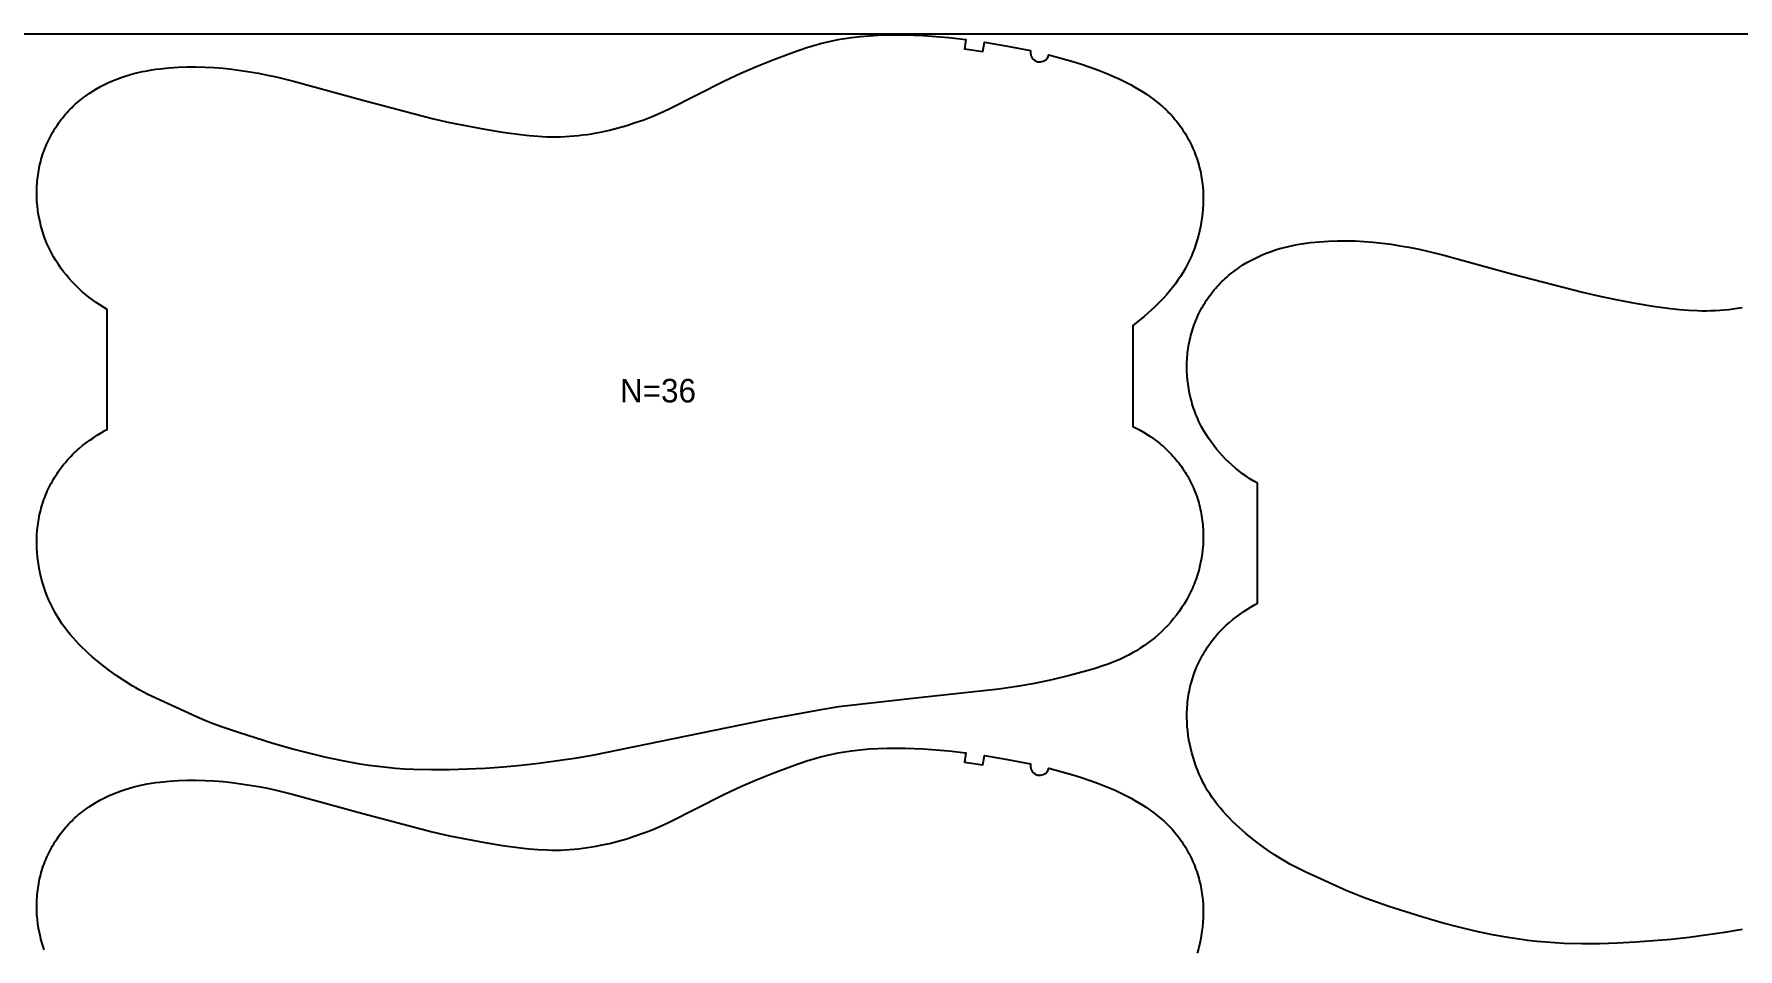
# Model space of a CAD drawing. Header units: inches. Extents: x 0 to 1972, y 0 to 1090.
# Drawn here: x 1230.7 to 1593.2, y 894.9 to 1089.6 of the extents above; entities that cross this region are included whole.
import ezdxf

# ---------------------------------------------------------------- set-up
doc = ezdxf.new("R2010")
doc.units = ezdxf.units.IN

msp = doc.modelspace()

# ---------------------------------------------------------------- linework, layer by layer
at = {"layer": '1'}
for points in [[(0.5, 0), (1971.9894, 0), (1971.9894, 1089.551), (0.5, 1089.551), (0.5, 0)], [(1442.7463, 1086.0576), (1442.703, 1085.4366), (1442.8529, 1084.8323), (1443.1812, 1084.3034), (1443.6563, 1083.9011), (1444.2321, 1083.6643), (1444.8528, 1083.6161), (1445.4583, 1083.7611), (1445.9898, 1084.0852), (1446.3959, 1084.5571), (1446.6372, 1085.131), (1449.207, 1084.4445), (1451.761, 1083.6997), (1453.5823, 1083.1277), (1455.3914, 1082.5186), (1457.1848, 1081.8665), (1458.959, 1081.1651), (1460.7105, 1080.4087), (1461.5764, 1080.0083), (1462.4349, 1079.5925), (1463.2856, 1079.1606), (1464.1279, 1078.7122), (1464.9612, 1078.2466), (1465.7849, 1077.7633), (1466.5984, 1077.2618), (1467.3998, 1076.7409), (1468.1872, 1076.1998), (1468.9588, 1075.6375), (1469.7125, 1075.0528), (1470.4466, 1074.4447), (1470.8056, 1074.1316), (1471.1589, 1073.8123), (1471.5064, 1073.4867), (1471.8477, 1073.1545), (1472.1827, 1072.8158), (1472.5112, 1072.4707), (1472.8332, 1072.1193), (1473.1485, 1071.7618), (1473.4571, 1071.3982), (1473.7589, 1071.0289), (1474.0539, 1070.6539), (1474.3419, 1070.2734), (1474.6228, 1069.8876), (1474.8966, 1069.4966), (1475.1632, 1069.1005), (1475.4225, 1068.6996), (1475.6745, 1068.294), (1475.9189, 1067.8838), (1476.1559, 1067.4692), (1476.3852, 1067.0503), (1476.6067, 1066.6274), (1476.8206, 1066.2005), (1477.0265, 1065.7699), (1477.2246, 1065.3356), (1477.4148, 1064.8978), (1477.5969, 1064.4566), (1477.7709, 1064.0123), (1477.9368, 1063.5649), (1478.0945, 1063.1146), (1478.244, 1062.6615), (1478.3851, 1062.2059), (1478.5178, 1061.7477), (1478.6421, 1061.2873), (1478.7579, 1060.8247), (1478.8651, 1060.3601), (1478.9637, 1059.8936), (1479.0537, 1059.4254), (1479.135, 1058.9556), (1479.2077, 1058.4844), (1479.272, 1058.0119), (1479.3279, 1057.5383), (1479.3754, 1057.0637), (1479.4458, 1056.1122), (1479.4836, 1055.1586), (1479.4894, 1054.2041), (1479.4638, 1053.2498), (1479.4074, 1052.297), (1479.3206, 1051.3468), (1479.204, 1050.3999), (1479.0579, 1049.4572), (1478.8829, 1048.5194), (1478.6792, 1047.5871), (1478.4475, 1046.6613), (1478.188, 1045.7425), (1477.9012, 1044.8316), (1477.5875, 1043.9294), (1477.247, 1043.037), (1476.8795, 1042.1554), (1476.4851, 1041.2859), (1476.0637, 1040.4297), (1475.6153, 1039.5878), (1475.1398, 1038.7615), (1474.6372, 1037.952), (1474.1078, 1037.16), (1473.5529, 1036.3856), (1472.9743, 1035.6282), (1472.3734, 1034.8876), (1471.7521, 1034.1632), (1471.1119, 1033.4549), (1470.4545, 1032.7621), (1469.7816, 1032.0845), (1469.0947, 1031.4217), (1468.3947, 1030.7731), (1467.6822, 1030.1384), (1466.9581, 1029.5169), (1465.4778, 1028.3118), (1464.4894, 1027.5579), (1464.4894, 1006.0135), (1465.0608, 1005.7397), (1465.9074, 1005.2998), (1466.7394, 1004.8321), (1467.5554, 1004.3366), (1468.354, 1003.8136), (1468.7463, 1003.5419), (1469.1339, 1003.2634), (1469.5164, 1002.9781), (1469.8937, 1002.686), (1470.2656, 1002.3873), (1470.632, 1002.0819), (1470.9928, 1001.7698), (1471.3476, 1001.4511), (1471.6964, 1001.1259), (1472.039, 1000.794), (1472.3752, 1000.4556), (1472.7049, 1000.1108), (1473.028, 999.7598), (1473.3444, 999.4026), (1473.6539, 999.0395), (1473.9564, 998.6705), (1474.2518, 998.2957), (1474.54, 997.9154), (1474.8209, 997.5297), (1475.0943, 997.1387), (1475.3601, 996.7425), (1475.6183, 996.3412), (1475.8686, 995.9351), (1476.111, 995.5242), (1476.3454, 995.1088), (1476.5716, 994.6888), (1476.7895, 994.2645), (1476.9991, 993.8361), (1477.2004, 993.4037), (1477.3933, 992.9674), (1477.5778, 992.5275), (1477.754, 992.0842), (1477.9217, 991.6376), (1478.081, 991.1878), (1478.2318, 990.7352), (1478.3742, 990.2797), (1478.508, 989.8217), (1478.6333, 989.3612), (1478.7501, 988.8986), (1478.8583, 988.4338), (1478.958, 987.9672), (1479.049, 987.4988), (1479.1314, 987.0289), (1479.2051, 986.5577), (1479.2704, 986.0851), (1479.327, 985.6115), (1479.3752, 985.1369), (1479.4149, 984.6615), (1479.4461, 984.1855), (1479.4689, 983.7089), (1479.4834, 983.232), (1479.4894, 982.7549), (1479.4766, 981.8005), (1479.4307, 980.847), (1479.3519, 979.8956), (1479.2406, 978.9474), (1479.0966, 978.0036), (1478.9202, 977.0656), (1478.7113, 976.1343), (1478.5947, 975.6717), (1478.4699, 975.2112), (1478.3371, 974.7531), (1478.1962, 974.2974), (1478.0472, 973.8444), (1477.8902, 973.3942), (1477.725, 972.9469), (1477.5518, 972.5027), (1477.3706, 972.0617), (1477.1814, 971.6241), (1476.9844, 971.1898), (1476.7797, 970.7592), (1476.3477, 969.9087), (1475.8864, 969.0735), (1475.3969, 968.2542), (1474.8801, 967.4516), (1474.3369, 966.6665), (1473.7685, 965.8995), (1473.1758, 965.1515), (1472.5594, 964.4229), (1471.9203, 963.7144), (1471.259, 963.0265), (1470.5764, 962.3599), (1469.8731, 961.715), (1469.1499, 961.0924), (1468.4076, 960.4927), (1467.6468, 959.9165), (1466.8686, 959.3639), (1466.0739, 958.8352), (1465.2636, 958.3307), (1464.4386, 957.8506), (1463.6001, 957.3951), (1462.7488, 956.9644), (1461.8858, 956.5588), (1461.0121, 956.1781), (1460.1287, 955.8204), (1459.2368, 955.4834), (1458.3376, 955.1649), (1456.5218, 954.5739), (1454.6906, 954.0292), (1451.0059, 953.0292), (1447.2956, 952.1378), (1443.5597, 951.3546), (1439.801, 950.6896), (1436.0237, 950.1458), (1418.9483, 948.2876), (1401.882, 946.348), (1398.1112, 945.7601), (1386.8452, 943.7117), (1349.4626, 935.9961), (1345.6968, 935.3744), (1338.1344, 934.3292), (1334.3416, 933.9016), (1330.5404, 933.5557), (1326.7327, 933.2896), (1322.9207, 933.0987), (1319.1054, 932.9841), (1315.288, 932.954), (1311.4723, 933.0389), (1309.5664, 933.135), (1307.6629, 933.2697), (1305.7626, 933.4436), (1303.8664, 933.6574), (1301.9751, 933.9114), (1300.089, 934.2029), (1296.3332, 934.8853), (1292.6, 935.6802), (1288.8883, 936.5702), (1285.8075, 937.3755), (1281.5272, 938.5904), (1274.2492, 940.8937), (1270.6393, 942.1378), (1268.8488, 942.7977), (1267.0726, 943.4932), (1265.3131, 944.2288), (1256.63, 948.1938), (1254.919, 949.0381), (1253.2338, 949.93), (1252.4036, 950.3985), (1251.5821, 950.8824), (1249.9647, 951.8938), (1248.3808, 952.9587), (1246.8297, 954.0721), (1245.3116, 955.2301), (1243.8313, 956.4352), (1243.1072, 957.0567), (1242.3948, 957.6914), (1241.6947, 958.34), (1241.0078, 959.0028), (1240.3349, 959.6804), (1239.6775, 960.3732), (1239.0373, 961.0815), (1238.416, 961.8059), (1237.8152, 962.5465), (1237.2365, 963.3039), (1236.6816, 964.0783), (1236.1522, 964.8703), (1235.6496, 965.6798), (1235.1742, 966.5061), (1234.7257, 967.348), (1234.3043, 968.2042), (1233.9099, 969.0737), (1233.5425, 969.9553), (1233.2019, 970.8477), (1232.8882, 971.7499), (1232.6015, 972.6608), (1232.342, 973.5796), (1232.1102, 974.5054), (1231.9065, 975.4377), (1231.7315, 976.3755), (1231.5854, 977.3182), (1231.4688, 978.2651), (1231.382, 979.2153), (1231.3256, 980.1681), (1231.3, 981.1224), (1231.3058, 982.0769), (1231.3436, 983.0305), (1231.414, 983.982), (1231.4615, 984.4566), (1231.5174, 984.9302), (1231.5817, 985.4027), (1231.6544, 985.8739), (1231.7358, 986.3437), (1231.8257, 986.8119), (1231.9243, 987.2784), (1232.0315, 987.743), (1232.1473, 988.2056), (1232.2716, 988.666), (1232.4043, 989.1242), (1232.5455, 989.5798), (1232.6949, 990.0329), (1232.8526, 990.4832), (1233.0185, 990.9306), (1233.1925, 991.3749), (1233.3747, 991.8161), (1233.5648, 992.2539), (1233.7629, 992.6882), (1233.9689, 993.1188), (1234.1827, 993.5457), (1234.4043, 993.9686), (1234.6336, 994.3875), (1234.8705, 994.8021), (1235.115, 995.2123), (1235.3669, 995.6179), (1235.6262, 996.0188), (1235.8928, 996.4149), (1236.1666, 996.8059), (1236.4475, 997.1917), (1236.7355, 997.5722), (1237.0305, 997.9472), (1237.3323, 998.3165), (1237.6409, 998.6801), (1237.9563, 999.0376), (1238.2782, 999.389), (1238.6067, 999.7341), (1238.9417, 1000.0728), (1239.283, 1000.405), (1239.6305, 1000.7306), (1239.9838, 1001.0499), (1240.3429, 1001.363), (1241.0769, 1001.9711), (1241.8306, 1002.5558), (1242.6022, 1003.1181), (1243.3897, 1003.6592), (1244.1911, 1004.1801), (1245.0045, 1004.6816), (1245.8282, 1005.1649), (1246.3, 1005.4285), (1246.3, 1030.9618), (1245.5259, 1031.4124), (1244.7156, 1031.9169), (1243.9208, 1032.4456), (1243.1426, 1032.9982), (1242.3818, 1033.5744), (1241.6395, 1034.1741), (1240.9163, 1034.7967), (1240.213, 1035.4416), (1239.5304, 1036.1082), (1238.8691, 1036.7961), (1238.23, 1037.5046), (1237.6137, 1038.2332), (1237.0209, 1038.9812), (1236.4525, 1039.7482), (1235.9094, 1040.5333), (1235.3925, 1041.3359), (1234.903, 1042.1552), (1234.4417, 1042.9904), (1234.0098, 1043.8409), (1233.8051, 1044.2715), (1233.608, 1044.7058), (1233.4189, 1045.1434), (1233.2376, 1045.5844), (1233.0644, 1046.0286), (1232.8992, 1046.4759), (1232.7422, 1046.9261), (1232.5932, 1047.3791), (1232.4523, 1047.8348), (1232.3195, 1048.2929), (1232.1948, 1048.7534), (1232.0781, 1049.216), (1231.8692, 1050.1473), (1231.6928, 1051.0853), (1231.5489, 1052.0291), (1231.4375, 1052.9773), (1231.3587, 1053.9287), (1231.3128, 1054.8822), (1231.3, 1055.8366), (1231.3061, 1056.3137), (1231.3205, 1056.7906), (1231.3433, 1057.2672), (1231.3745, 1057.7432), (1231.4142, 1058.2186), (1231.4624, 1058.6932), (1231.5191, 1059.1668), (1231.5843, 1059.6394), (1231.6581, 1060.1106), (1231.7405, 1060.5805), (1231.8315, 1061.0489), (1231.9311, 1061.5155), (1232.0393, 1061.9803), (1232.1561, 1062.4429), (1232.2814, 1062.9034), (1232.4152, 1063.3614), (1232.5576, 1063.8169), (1232.7084, 1064.2695), (1232.8677, 1064.7193), (1233.0354, 1065.1659), (1233.2116, 1065.6092), (1233.3961, 1066.0491), (1233.5891, 1066.4854), (1233.7903, 1066.9178), (1233.9999, 1067.3462), (1234.2178, 1067.7705), (1234.444, 1068.1905), (1234.6784, 1068.6059), (1234.9208, 1069.0168), (1235.1711, 1069.4229), (1235.4293, 1069.8241), (1235.6951, 1070.2204), (1235.9685, 1070.6114), (1236.2494, 1070.9971), (1236.5376, 1071.3774), (1236.833, 1071.7522), (1237.1355, 1072.1212), (1237.445, 1072.4843), (1237.7614, 1072.8415), (1238.0845, 1073.1925), (1238.4142, 1073.5373), (1238.7504, 1073.8757), (1239.093, 1074.2076), (1239.4418, 1074.5328), (1239.7967, 1074.8515), (1240.1574, 1075.1636), (1240.5238, 1075.469), (1240.8957, 1075.7677), (1241.2731, 1076.0598), (1241.6556, 1076.3451), (1242.0431, 1076.6236), (1242.4354, 1076.8953), (1243.2341, 1077.4183), (1244.05, 1077.9138), (1244.882, 1078.3815), (1245.7287, 1078.8214), (1246.5889, 1079.2337), (1247.4617, 1079.6186), (1248.346, 1079.9766), (1249.2407, 1080.3078), (1250.1448, 1080.6127), (1251.0572, 1080.8916), (1251.9769, 1081.1448), (1252.903, 1081.3727), (1253.8346, 1081.5765), (1254.7711, 1081.7574), (1255.7118, 1081.9169), (1256.6562, 1082.056), (1257.6035, 1082.1762), (1259.5042, 1082.3648), (1261.4092, 1082.4914), (1263.3165, 1082.5586), (1265.2246, 1082.5674), (1267.1318, 1082.5191), (1269.0368, 1082.4152), (1270.9388, 1082.2595), (1272.8367, 1082.0563), (1274.7299, 1081.81), (1276.6175, 1081.5242), (1278.4985, 1081.1989), (1280.3717, 1080.8333), (1282.2361, 1080.4269), (1285.939, 1079.5039), (1300.6666, 1075.4771), (1315.4332, 1071.5953), (1319.1564, 1070.754), (1322.8957, 1069.9874), (1326.6488, 1069.2922), (1330.4144, 1068.6709), (1334.1967, 1068.1581), (1336.0955, 1067.9565), (1337.9984, 1067.8034), (1339.9041, 1067.7095), (1340.8576, 1067.688), (1341.8112, 1067.6854), (1342.7647, 1067.7026), (1343.7179, 1067.7395), (1344.6703, 1067.7958), (1345.6215, 1067.8712), (1346.5712, 1067.9652), (1347.519, 1068.0774), (1348.4645, 1068.2076), (1349.4074, 1068.3553), (1350.3472, 1068.5202), (1351.2839, 1068.7017), (1353.1472, 1069.1129), (1354.9963, 1069.5851), (1356.8303, 1070.1143), (1358.6481, 1070.6976), (1360.4476, 1071.3344), (1362.2267, 1072.0249), (1363.9832, 1072.7695), (1365.7164, 1073.5661), (1377.631, 1079.6096), (1381.0963, 1081.2091), (1384.6038, 1082.7155), (1388.1419, 1084.1464), (1391.7131, 1085.4946), (1393.5133, 1086.1316), (1395.3255, 1086.7322), (1397.1521, 1087.2836), (1398.0715, 1087.5371), (1398.9953, 1087.7735), (1399.9237, 1087.9918), (1400.8563, 1088.192), (1401.7929, 1088.3747), (1402.7328, 1088.5402), (1404.6211, 1088.8217), (1406.5176, 1089.0404), (1408.4193, 1089.2003), (1410.3245, 1089.3074), (1412.2321, 1089.3679), (1414.1408, 1089.388), (1416.0494, 1089.373), (1417.9573, 1089.3231), (1419.8637, 1089.2377), (1421.768, 1089.116), (1425.3606, 1088.7917), (1428.9446, 1088.3742), (1428.6947, 1086.3899), (1432.6218, 1085.8605), (1432.9088, 1087.8398), (1437.836, 1086.9952), (1442.7463, 1086.0576)]]:
    msp.add_lwpolyline(points, close=True, dxfattribs=at)
for points in [[(1594.1626, 898.9921), (1590.3968, 898.3704), (1582.8344, 897.3252), (1579.0416, 896.8976), (1575.2404, 896.5517), (1571.4327, 896.2856), (1567.6207, 896.0947), (1563.8054, 895.9801), (1559.988, 895.95), (1556.1723, 896.0349), (1554.2664, 896.131), (1552.3629, 896.2657), (1550.4626, 896.4396), (1548.5664, 896.6534), (1546.6751, 896.9074), (1544.789, 897.1989), (1541.0332, 897.8813), (1537.3, 898.6762), (1533.5883, 899.5662), (1530.5075, 900.3715), (1526.2272, 901.5864), (1518.9492, 903.8897), (1515.3393, 905.1338), (1513.5488, 905.7937), (1511.7726, 906.4892), (1510.0131, 907.2248), (1501.33, 911.1898), (1499.619, 912.0341), (1497.9338, 912.926), (1497.1036, 913.3945), (1496.2821, 913.8784), (1494.6647, 914.8898), (1493.0808, 915.9547), (1491.5297, 917.0681), (1490.0116, 918.2261), (1488.5313, 919.4312), (1487.8072, 920.0527), (1487.0948, 920.6874), (1486.3947, 921.336), (1485.7078, 921.9988), (1485.0349, 922.6764), (1484.3775, 923.3692), (1483.7373, 924.0775), (1483.116, 924.8019), (1482.5152, 925.5425), (1481.9365, 926.2999), (1481.3816, 927.0743), (1480.8522, 927.8663), (1480.3496, 928.6758), (1479.8742, 929.5021), (1479.4257, 930.344), (1479.0043, 931.2002), (1478.6099, 932.0697), (1478.2425, 932.9513), (1477.9019, 933.8437), (1477.5882, 934.7459), (1477.3015, 935.6568), (1477.042, 936.5756), (1476.8102, 937.5014), (1476.6065, 938.4337), (1476.4315, 939.3715), (1476.2854, 940.3142), (1476.1688, 941.2611), (1476.082, 942.2113), (1476.0256, 943.1641), (1476, 944.1184), (1476.0058, 945.0729), (1476.0436, 946.0265), (1476.114, 946.978), (1476.1615, 947.4526), (1476.2174, 947.9262), (1476.2817, 948.3987), (1476.3544, 948.8699), (1476.4358, 949.3397), (1476.5257, 949.8079), (1476.6243, 950.2744), (1476.7315, 950.739), (1476.8473, 951.2016), (1476.9716, 951.662), (1477.1043, 952.1202), (1477.2455, 952.5758), (1477.3949, 953.0289), (1477.5526, 953.4792), (1477.7185, 953.9266), (1477.8925, 954.3709), (1478.0747, 954.8121), (1478.2648, 955.2499), (1478.4629, 955.6842), (1478.6689, 956.1148), (1478.8827, 956.5417), (1479.1043, 956.9646), (1479.3336, 957.3835), (1479.5705, 957.7981), (1479.815, 958.2083), (1480.0669, 958.6139), (1480.3262, 959.0148), (1480.5928, 959.4109), (1480.8666, 959.8019), (1481.1475, 960.1877), (1481.4355, 960.5682), (1481.7305, 960.9432), (1482.0323, 961.3125), (1482.3409, 961.6761), (1482.6563, 962.0336), (1482.9782, 962.385), (1483.3067, 962.7301), (1483.6417, 963.0688), (1483.983, 963.401), (1484.3305, 963.7266), (1484.6838, 964.0459), (1485.0429, 964.359), (1485.7769, 964.9671), (1486.5306, 965.5518), (1487.3022, 966.1141), (1488.0897, 966.6552), (1488.8911, 967.1761), (1489.7045, 967.6776), (1490.5282, 968.1609), (1491, 968.4245), (1491, 993.9578), (1490.2259, 994.4084), (1489.4156, 994.9129), (1488.6208, 995.4416), (1487.8426, 995.9942), (1487.0818, 996.5704), (1486.3395, 997.1701), (1485.6163, 997.7927), (1484.913, 998.4376), (1484.2304, 999.1042), (1483.5691, 999.7921), (1482.93, 1000.5006), (1482.3137, 1001.2292), (1481.7209, 1001.9772), (1481.1525, 1002.7442), (1480.6094, 1003.5293), (1480.0925, 1004.3319), (1479.603, 1005.1512), (1479.1417, 1005.9864), (1478.7098, 1006.8369), (1478.5051, 1007.2675), (1478.308, 1007.7018), (1478.1189, 1008.1394), (1477.9376, 1008.5804), (1477.7644, 1009.0246), (1477.5992, 1009.4719), (1477.4422, 1009.9221), (1477.2932, 1010.3751), (1477.1523, 1010.8308), (1477.0195, 1011.2889), (1476.8948, 1011.7494), (1476.7781, 1012.212), (1476.5692, 1013.1433), (1476.3928, 1014.0813), (1476.2489, 1015.0251), (1476.1375, 1015.9733), (1476.0587, 1016.9247), (1476.0128, 1017.8782), (1476, 1018.8326), (1476.0061, 1019.3097), (1476.0205, 1019.7866), (1476.0433, 1020.2632), (1476.0745, 1020.7392), (1476.1142, 1021.2146), (1476.1624, 1021.6892), (1476.2191, 1022.1628), (1476.2843, 1022.6354), (1476.3581, 1023.1066), (1476.4405, 1023.5765), (1476.5315, 1024.0449), (1476.6311, 1024.5115), (1476.7393, 1024.9763), (1476.8561, 1025.4389), (1476.9814, 1025.8994), (1477.1152, 1026.3574), (1477.2576, 1026.8129), (1477.4084, 1027.2655), (1477.5677, 1027.7153), (1477.7354, 1028.1619), (1477.9116, 1028.6052), (1478.0961, 1029.0451), (1478.2891, 1029.4814), (1478.4903, 1029.9138), (1478.6999, 1030.3422), (1478.9178, 1030.7665), (1479.144, 1031.1865), (1479.3784, 1031.6019), (1479.6208, 1032.0128), (1479.8711, 1032.4189), (1480.1293, 1032.8201), (1480.3951, 1033.2164), (1480.6685, 1033.6074), (1480.9494, 1033.9931), (1481.2376, 1034.3734), (1481.533, 1034.7482), (1481.8355, 1035.1172), (1482.145, 1035.4803), (1482.4614, 1035.8375), (1482.7845, 1036.1885), (1483.1142, 1036.5333), (1483.4504, 1036.8717), (1483.793, 1037.2036), (1484.1418, 1037.5288), (1484.4967, 1037.8475), (1484.8574, 1038.1596), (1485.2238, 1038.465), (1485.5957, 1038.7637), (1485.9731, 1039.0558), (1486.3556, 1039.3411), (1486.7431, 1039.6196), (1487.1354, 1039.8913), (1487.9341, 1040.4143), (1488.75, 1040.9098), (1489.582, 1041.3775), (1490.4287, 1041.8174), (1491.2889, 1042.2297), (1492.1617, 1042.6146), (1493.046, 1042.9726), (1493.9407, 1043.3038), (1494.8448, 1043.6087), (1495.7572, 1043.8876), (1496.6769, 1044.1408), (1497.603, 1044.3687), (1498.5346, 1044.5725), (1499.4711, 1044.7534), (1500.4118, 1044.9129), (1501.3562, 1045.052), (1502.3035, 1045.1722), (1504.2042, 1045.3608), (1506.1092, 1045.4874), (1508.0165, 1045.5546), (1509.9246, 1045.5634), (1511.8318, 1045.5151), (1513.7368, 1045.4112), (1515.6388, 1045.2555), (1517.5367, 1045.0523), (1519.4299, 1044.806), (1521.3175, 1044.5202), (1523.1985, 1044.1949), (1525.0717, 1043.8293), (1526.9361, 1043.4229), (1530.639, 1042.4999), (1545.3666, 1038.4731), (1560.1332, 1034.5913), (1563.8564, 1033.75), (1567.5957, 1032.9834), (1571.3488, 1032.2882), (1575.1144, 1031.6669), (1578.8967, 1031.1541), (1580.7955, 1030.9525), (1582.6984, 1030.7994), (1584.6041, 1030.7055), (1585.5576, 1030.684), (1586.5112, 1030.6814), (1587.4647, 1030.6986), (1588.4179, 1030.7355), (1589.3703, 1030.7918), (1590.3215, 1030.8672), (1591.2712, 1030.9612), (1592.219, 1031.0734), (1593.1645, 1031.2036), (1594.1074, 1031.3513)], [(1232.8992, 894.6839), (1232.7422, 895.1341), (1232.5932, 895.5871), (1232.4523, 896.0428), (1232.3195, 896.5009), (1232.1948, 896.9614), (1232.0781, 897.424), (1231.8692, 898.3553), (1231.6928, 899.2933), (1231.5489, 900.2371), (1231.4375, 901.1853), (1231.3587, 902.1367), (1231.3128, 903.0902), (1231.3, 904.0446), (1231.3061, 904.5217), (1231.3205, 904.9986), (1231.3433, 905.4752), (1231.3745, 905.9512), (1231.4142, 906.4266), (1231.4624, 906.9012), (1231.5191, 907.3748), (1231.5843, 907.8474), (1231.6581, 908.3186), (1231.7405, 908.7885), (1231.8315, 909.2569), (1231.9311, 909.7235), (1232.0393, 910.1883), (1232.1561, 910.6509), (1232.2814, 911.1114), (1232.4152, 911.5694), (1232.5576, 912.0249), (1232.7084, 912.4775), (1232.8677, 912.9273), (1233.0354, 913.3739), (1233.2116, 913.8172), (1233.3961, 914.2571), (1233.5891, 914.6934), (1233.7903, 915.1258), (1233.9999, 915.5542), (1234.2178, 915.9785), (1234.444, 916.3985), (1234.6784, 916.8139), (1234.9208, 917.2248), (1235.1711, 917.6309), (1235.4293, 918.0321), (1235.6951, 918.4284), (1235.9685, 918.8194), (1236.2494, 919.2051), (1236.5376, 919.5854), (1236.833, 919.9602), (1237.1355, 920.3292), (1237.445, 920.6923), (1237.7614, 921.0495), (1238.0845, 921.4005), (1238.4142, 921.7453), (1238.7504, 922.0837), (1239.093, 922.4156), (1239.4418, 922.7408), (1239.7967, 923.0595), (1240.1574, 923.3716), (1240.5238, 923.677), (1240.8957, 923.9757), (1241.2731, 924.2678), (1241.6556, 924.5531), (1242.0431, 924.8316), (1242.4354, 925.1033), (1243.2341, 925.6263), (1244.05, 926.1218), (1244.882, 926.5895), (1245.7287, 927.0294), (1246.5889, 927.4417), (1247.4617, 927.8266), (1248.346, 928.1846), (1249.2407, 928.5158), (1250.1448, 928.8207), (1251.0572, 929.0996), (1251.9769, 929.3528), (1252.903, 929.5807), (1253.8346, 929.7845), (1254.7711, 929.9654), (1255.7118, 930.1249), (1256.6562, 930.264), (1257.6035, 930.3842), (1259.5042, 930.5728), (1261.4092, 930.6994), (1263.3165, 930.7666), (1265.2246, 930.7754), (1267.1318, 930.7271), (1269.0368, 930.6232), (1270.9388, 930.4675), (1272.8367, 930.2643), (1274.7299, 930.018), (1276.6175, 929.7322), (1278.4985, 929.4069), (1280.3717, 929.0413), (1282.2361, 928.6349), (1285.939, 927.7119), (1300.6666, 923.6851), (1315.4332, 919.8033), (1319.1564, 918.962), (1322.8957, 918.1954), (1326.6488, 917.5002), (1330.4144, 916.8789), (1334.1967, 916.3661), (1336.0955, 916.1645), (1337.9984, 916.0114), (1339.9041, 915.9175), (1340.8576, 915.896), (1341.8112, 915.8934), (1342.7647, 915.9106), (1343.7179, 915.9475), (1344.6703, 916.0038), (1345.6215, 916.0792), (1346.5712, 916.1732), (1347.519, 916.2854), (1348.4645, 916.4156), (1349.4074, 916.5633), (1350.3472, 916.7282), (1351.2839, 916.9097), (1353.1472, 917.3209), (1354.9963, 917.7931), (1356.8303, 918.3223), (1358.6481, 918.9056), (1360.4476, 919.5424), (1362.2267, 920.2329), (1363.9832, 920.9775), (1365.7164, 921.7741), (1377.631, 927.8176), (1381.0963, 929.4171), (1384.6038, 930.9235), (1388.1419, 932.3544), (1391.7131, 933.7026), (1393.5133, 934.3396), (1395.3255, 934.9402), (1397.1521, 935.4916), (1398.0715, 935.7451), (1398.9953, 935.9815), (1399.9237, 936.1998), (1400.8563, 936.4), (1401.7929, 936.5827), (1402.7328, 936.7482), (1404.6211, 937.0297), (1406.5176, 937.2484), (1408.4193, 937.4083), (1410.3245, 937.5154), (1412.2321, 937.5759), (1414.1408, 937.596), (1416.0494, 937.581), (1417.9573, 937.5311), (1419.8637, 937.4457), (1421.768, 937.324), (1425.3606, 936.9997), (1428.9446, 936.5822), (1428.6947, 934.5979), (1432.6218, 934.0685), (1432.9088, 936.0478), (1437.836, 935.2032), (1442.7463, 934.2656), (1442.7463, 934.2656), (1442.703, 933.6446), (1442.8529, 933.0403), (1443.1812, 932.5114), (1443.6563, 932.1091), (1444.2321, 931.8723), (1444.8528, 931.8241), (1445.4583, 931.9691), (1445.9898, 932.2932), (1446.3959, 932.7651), (1446.6372, 933.339), (1449.207, 932.6525), (1451.761, 931.9077), (1453.5823, 931.3357), (1455.3914, 930.7266), (1457.1848, 930.0745), (1458.959, 929.3731), (1460.7105, 928.6167), (1461.5764, 928.2163), (1462.4349, 927.8005), (1463.2856, 927.3686), (1464.1279, 926.9202), (1464.9612, 926.4546), (1465.7849, 925.9713), (1466.5984, 925.4698), (1467.3998, 924.9489), (1468.1872, 924.4078), (1468.9588, 923.8455), (1469.7125, 923.2608), (1470.4466, 922.6527), (1470.8056, 922.3396), (1471.1589, 922.0203), (1471.5064, 921.6947), (1471.8477, 921.3625), (1472.1827, 921.0238), (1472.5112, 920.6787), (1472.8332, 920.3273), (1473.1485, 919.9698), (1473.4571, 919.6062), (1473.7589, 919.2369), (1474.0539, 918.8619), (1474.3419, 918.4814), (1474.6228, 918.0956), (1474.8966, 917.7046), (1475.1632, 917.3085), (1475.4225, 916.9076), (1475.6745, 916.502), (1475.9189, 916.0918), (1476.1559, 915.6772), (1476.3852, 915.2583), (1476.6067, 914.8354), (1476.8206, 914.4085), (1477.0265, 913.9779), (1477.2246, 913.5436), (1477.4148, 913.1058), (1477.5969, 912.6646), (1477.7709, 912.2203), (1477.9368, 911.7729), (1478.0945, 911.3226), (1478.244, 910.8695), (1478.3851, 910.4139), (1478.5178, 909.9557), (1478.6421, 909.4953), (1478.7579, 909.0327), (1478.8651, 908.5681), (1478.9637, 908.1016), (1479.0537, 907.6334), (1479.135, 907.1636), (1479.2077, 906.6924), (1479.272, 906.2199), (1479.3279, 905.7463), (1479.3754, 905.2717), (1479.4458, 904.3202), (1479.4836, 903.3666), (1479.4894, 902.4121), (1479.4638, 901.4578), (1479.4074, 900.505), (1479.3206, 899.5548), (1479.204, 898.6079), (1479.0579, 897.6652), (1478.8829, 896.7274), (1478.6792, 895.7951), (1478.4475, 894.8693), (1478.188, 893.9505)]]:
    msp.add_lwpolyline(points, dxfattribs=at)

# ---------------------------------------------------------------- texts
msp.add_text('N=36', height=5, dxfattribs=at).set_placement((1355.3947, 1011.171))

doc.saveas('drawing.dxf')
